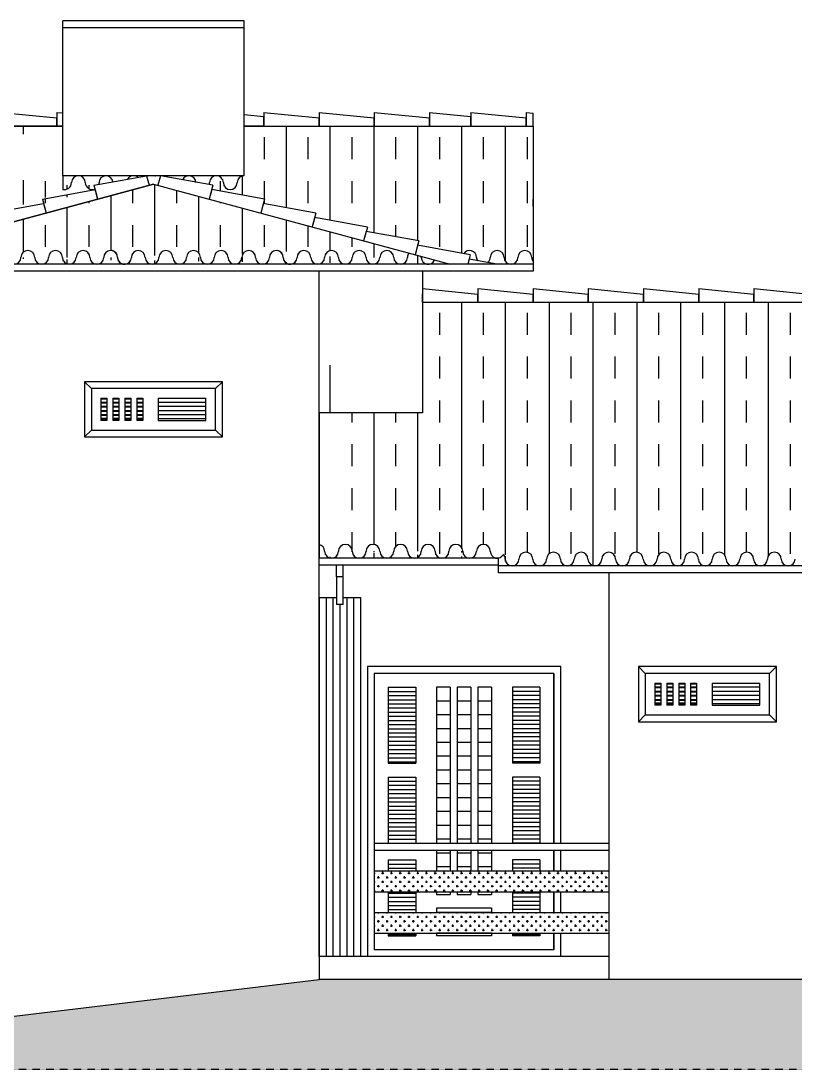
# Model space of a CAD drawing. Header units: millimetres. Extents: x -30673 to 129244, y -37020 to 10380.
# Drawn here: x 116477 to 122085, y -25077 to -17490 of the extents above; entities that cross this region are included whole.
import ezdxf

# ---------------------------------------------------------------- set-up
doc = ezdxf.new("R2010")
doc.units = ezdxf.units.MM
doc.header["$LTSCALE"] = 0.1
doc.linetypes.add('ACAD_ISO02W100', pattern=[15, 12, -3])
for name, color, linetype in [('elementos cortados', 6, 'Continuous'), ('elementos vistos', 231, 'Continuous'), ('grade', 8, 'Continuous'), ('pilar', 5, 'Continuous'), ('porta e janela vista', 3, 'Continuous'), ('projeção', 7, 'ACAD_ISO02W100'), ('telhado visto', 11, 'Continuous')]:
    doc.layers.add(name, color=color, linetype=linetype)
pattern_1 = [(90, (125067.14, -956703.7), (-317.5, 2e-14), []), (90, (124908.4, -956703.7), (-317.5, 2e-14), [158.75, -158.75])]

msp = doc.modelspace()

# ---------------------------------------------------------------- hatches: boundary and pattern name
at = {"layer": 'grade', "ltscale": 0.1}
h = msp.add_hatch(dxfattribs=at)
h.set_pattern_fill('CROSS', color=256, scale=5, angle=90, style=0)
h.set_pattern_definition([(90, (119256.416, -956703.692), (31.75, 31.75), [15.875, -47.625]), (7e-15, (119248.478, -956695.754), (31.75, -31.75), [15.875, -47.625])])
h.paths.add_polyline_path([(119036.776, -23643.41), (120736.776, -23643.41), (120736.776, -23793.41), (119036.776, -23793.41)])
h.paths.add_polyline_path([(119036.776, -23943.41), (120736.776, -23943.41), (120736.776, -24093.41), (119036.776, -24093.41)])
at = {"layer": 'projeção', "ltscale": 0.1}
h = msp.add_hatch(dxfattribs=at)
h.set_pattern_fill('EARTH', color=256, scale=50, angle=45, style=0)
h.set_pattern_definition([(45, (125067.14, -956703.7), (3e-14, 449.01281), [317.5, -317.5]), (45, (124982.95, -956619.5), (3e-14, 449.01281), [317.5, -317.5]), (45, (124898.76, -956535.3), (3e-14, 449.01281), [317.5, -317.5]), (135, (124898.76, -956479.2), (-449.01281, 3e-14), [317.5, -317.5]), (135, (124982.95, -956395), (-449.01281, 3e-14), [317.5, -317.5]), (135, (125067.14, -956310.8), (-449.01281, 3e-14), [317.5, -317.5])])
h.paths.add_polyline_path([(125686.776, -24429.41), (118636.776, -24429.41), (114501.922, -24927.41), (108936.776, -24927.41), (108136.776, -24927.41), (108136.776, -25077.41), (129244.176, -25077.41), (129244.176, -24429.41)])
at = {"layer": 'telhado visto', "ltscale": 0.1}
h = msp.add_hatch(dxfattribs=at)
h.set_pattern_fill('TRANS', color=256, scale=50, angle=90, style=0)
h.set_pattern_definition(pattern_1)
edge = h.paths.add_edge_path()
edge.add_line((116780.476, -18251.41), (111136.776, -18251.41))
edge.add_line((111136.776, -18251.41), (111136.776, -19251.41))
edge.add_line((116780.476, -18610.426), (116780.476, -17489.826))
edge.add_line((116780.476, -18610.426), (116780.476, -18708.813))
edge.add_arc((116793.076, -18660.426), 50, 255.4041065, 360)
edge.add_arc((116993.076, -18660.426), 50, 180, 293.1249489)
edge.add_arc((116893.076, -18660.426), 50, 360, 540)
edge.add_line((116632.708, -18780.403), (117013.997, -18711.16))
edge.add_line((116641.218, -18811.895), (116659.73, -18880.403))
edge.add_line((116632.708, -18780.403), (116659.73, -18880.403))
edge.add_line((116259.929, -18881.138), (116641.218, -18811.895))
edge.add_line((116259.929, -18881.138), (116286.951, -18981.138))
edge.add_line((115887.15, -18981.872), (116268.439, -18912.629))
edge.add_line((115887.15, -18981.872), (115914.172, -19081.872))
edge.add_line((115514.371, -19082.606), (115895.66, -19013.363))
edge.add_line((115522.88, -19114.097), (115541.393, -19182.606))
edge.add_line((115286.776, -19151.41), (115525.741, -19124.684))
edge.add_arc((115226.906, -19201.41), 50, 180, 360)
edge.add_arc((115126.906, -19201.41), 50, 0, 180)
edge.add_arc((115026.906, -19201.41), 50, 180, 360)
edge.add_arc((114926.906, -19201.41), 50, 360, 540)
edge.add_arc((114826.906, -19201.41), 50, 180, 360)
edge.add_arc((114726.906, -19201.41), 50, 0, 78.6154032)
edge.add_arc((114626.906, -19201.41), 50, 180, 360)
edge.add_arc((114726.906, -19201.41), 50, 0, 180)
edge.add_arc((114826.906, -19201.41), 50, 180, 333.3237527)
edge.add_arc((114126.906, -19201.41), 50, 360, 540)
edge.add_arc((114226.906, -19201.41), 50, 180, 360)
edge.add_arc((114326.906, -19201.41), 50, 0, 180)
edge.add_arc((114426.906, -19201.41), 50, 180, 360)
edge.add_arc((114526.906, -19201.41), 50, 360, 540)
edge.add_arc((113726.906, -19201.41), 50, 360, 540)
edge.add_arc((113626.906, -19201.41), 50, 180, 360)
edge.add_arc((113526.906, -19201.41), 50, 0, 78.6154032)
edge.add_arc((113826.906, -19201.41), 50, 180, 360)
edge.add_arc((113926.906, -19201.41), 50, 0, 180)
edge.add_arc((114026.906, -19201.41), 50, 180, 360)
edge.add_arc((113426.906, -19201.41), 50, 180, 360)
edge.add_arc((113526.906, -19201.41), 50, 0, 180)
edge.add_arc((113626.906, -19201.41), 50, 180, 333.3237527)
edge.add_arc((112726.906, -19201.41), 50, 0, 180)
edge.add_arc((112826.906, -19201.41), 50, 180, 360)
edge.add_arc((112926.906, -19201.41), 50, 360, 540)
edge.add_arc((113026.906, -19201.41), 50, 180, 360)
edge.add_arc((113126.906, -19201.41), 50, 0, 180)
edge.add_arc((113226.906, -19201.41), 50, 180, 360)
edge.add_arc((113326.906, -19201.41), 50, 360, 540)
edge.add_arc((112526.906, -19201.41), 50, 360, 540)
edge.add_arc((112426.906, -19201.41), 50, 180, 360)
edge.add_arc((112326.906, -19201.41), 50, 0, 78.6154032)
edge.add_arc((112626.906, -19201.41), 50, 180, 360)
edge.add_arc((112226.906, -19201.41), 50, 180, 360)
edge.add_arc((112326.906, -19201.41), 50, 0, 180)
edge.add_arc((112426.906, -19201.41), 50, 180, 333.3237527)
edge.add_arc((111326.906, -19201.41), 50, 360, 540)
edge.add_arc((111226.906, -19201.41), 50, 180, 360)
edge.add_arc((111126.906, -19201.41), 50, 0, 78.6154032)
edge.add_arc((111426.906, -19201.41), 50, 180, 360)
edge.add_arc((111526.906, -19201.41), 50, 0, 180)
edge.add_arc((111626.906, -19201.41), 50, 180, 360)
edge.add_arc((111726.906, -19201.41), 50, 360, 540)
edge.add_arc((111826.906, -19201.41), 50, 180, 360)
edge.add_arc((111926.906, -19201.41), 50, 0, 180)
edge.add_arc((112026.906, -19201.41), 50, 180, 360)
edge.add_arc((112126.906, -19201.41), 50, 360, 540)
h = msp.add_hatch(dxfattribs=at)
h.set_pattern_fill('TRANS', color=256, scale=50, angle=90, style=0)
h.set_pattern_definition(pattern_1)
h.paths.add_polyline_path([(120186.776, -18251.41), (118093.076, -18251.41), (118093.076, -18610.426, 0.41421356), (118043.076, -18660.426, -1), (117943.076, -18660.426, 1), (117843.076, -18660.426, -0.07276707), (117840.98, -18674.75), (117868.065, -18679.669), (117859.555, -18711.16), (118240.844, -18780.403), (118232.334, -18811.895), (118613.623, -18881.138), (118605.113, -18912.629), (118986.402, -18981.872), (118977.892, -19013.363), (119359.181, -19082.606), (119350.671, -19114.097), (119684.612, -19174.742, -0.75196047), (119776.906, -19201.41, 0.12739245), (119783.192, -19225.681), (119859.295, -19239.501, 0.21998095), (119876.906, -19201.41, -1), (119976.906, -19201.41, 1), (120076.906, -19201.41, -1), (120176.906, -19201.41, 0.16116009), (120186.776, -19231.235)])
h = msp.add_hatch(dxfattribs=at)
h.set_pattern_fill('TRANS', color=256, scale=50, angle=90, style=0)
h.set_pattern_definition(pattern_1)
edge = h.paths.add_edge_path()
edge.add_line((117436.776, -18670.426), (115286.776, -19251.41))
edge.add_line((117436.776, -18670.426), (119586.776, -19251.41))
edge.add_arc((115626.906, -19201.41), 50, 180, 360)
edge.add_arc((115826.906, -19201.41), 50, 180, 360)
edge.add_arc((115926.906, -19201.41), 50, 0, 78.6154032)
edge.add_arc((116126.906, -19201.41), 50, 360, 540)
edge.add_arc((118526.906, -19201.41), 50, 360, 540)
edge.add_arc((118326.906, -19201.41), 50, 0, 78.6154032)
edge.add_arc((118726.906, -19201.41), 50, 0, 180)
edge.add_arc((118926.906, -19201.41), 50, 360, 540)
edge.add_arc((118326.906, -19201.41), 50, 0, 180)
edge.add_arc((117326.906, -19201.41), 50, 360, 540)
edge.add_arc((117126.906, -19201.41), 50, 0, 78.6154032)
edge.add_arc((117526.906, -19201.41), 50, 0, 180)
edge.add_arc((117726.906, -19201.41), 50, 360, 540)
edge.add_arc((117926.906, -19201.41), 50, 0, 180)
edge.add_arc((118126.906, -19201.41), 50, 360, 540)
edge.add_arc((117126.906, -19201.41), 50, 0, 180)
edge.add_arc((116326.906, -19201.41), 50, 0, 180)
edge.add_arc((116526.906, -19201.41), 50, 360, 540)
edge.add_arc((116726.906, -19201.41), 50, 0, 180)
edge.add_arc((116926.906, -19201.41), 50, 360, 540)
edge.add_arc((119026.906, -19201.41), 50, 180, 360)
edge.add_arc((119126.906, -19201.41), 50, 0, 180)
edge.add_arc((119226.906, -19201.41), 50, 180, 360)
edge.add_arc((118426.906, -19201.41), 50, 180, 360)
edge.add_arc((118026.906, -19201.41), 50, 180, 360)
edge.add_arc((118226.906, -19201.41), 50, 180, 360)
edge.add_arc((117826.906, -19201.41), 50, 180, 360)
edge.add_arc((117626.906, -19201.41), 50, 180, 360)
edge.add_arc((117426.906, -19201.41), 50, 180, 360)
edge.add_arc((117226.906, -19201.41), 50, 180, 360)
edge.add_arc((117026.906, -19201.41), 50, 180, 360)
edge.add_arc((116826.906, -19201.41), 50, 180, 360)
edge.add_arc((116426.906, -19201.41), 50, 180, 360)
edge.add_arc((116226.906, -19201.41), 50, 180, 360)
edge.add_arc((116026.906, -19201.41), 50, 180, 360)
h = msp.add_hatch(dxfattribs=at)
h.set_pattern_fill('TRANS', color=256, scale=50, angle=90, style=0)
h.set_pattern_definition(pattern_1)
edge = h.paths.add_edge_path(flags=16)
edge.add_arc((126086.776, -21329.41), 50, 360, 540)
edge.add_arc((126086.776, -21329.41), 50, 0, 180, ccw=False)
edge = h.paths.add_edge_path(flags=16)
edge.add_arc((126186.776, -21329.41), 50, 180, 360)
edge.add_arc((126186.776, -21329.41), 50, 180, 360)
edge = h.paths.add_edge_path(flags=17)
edge.add_arc((126286.776, -21329.41), 50, 360, 540)
edge.add_arc((126286.776, -21329.41), 50, 0, 180)
edge = h.paths.add_edge_path()
edge.add_line((126486.776, -19527.41), (119386.776, -19527.41))
edge.add_line((119386.776, -19527.41), (119386.776, -20327.41))
edge.add_line((119386.776, -20327.41), (118636.776, -20327.41))
edge.add_line((118636.776, -24263.41), (118636.776, -19301.41))
edge.add_arc((118826.906, -21329.41), 50, 360, 540)
edge.add_line((119936.776, -21379.41), (118636.776, -21379.41))
edge.add_arc((119026.906, -21329.41), 50, 0, 180)
edge.add_arc((119126.906, -21329.41), 50, 180, 360)
edge.add_arc((119226.906, -21329.41), 50, 360, 540)
edge.add_arc((119426.906, -21329.41), 50, 0, 180)
edge.add_arc((119726.906, -21329.41), 50, 180, 360)
edge.add_arc((119826.906, -21329.41), 50, 0, 180)
edge.add_arc((119926.906, -21329.41), 50, 180, 333.3237527)
edge.add_arc((119526.906, -21329.41), 50, 180, 360)
edge.add_arc((119626.906, -21329.41), 50, 360, 540)
edge.add_arc((120134.514, -21385.41), 50, 360, 540)
edge.add_arc((120034.514, -21385.41), 50, 180, 360)
edge.add_arc((119934.514, -21385.41), 50, 0, 42.1482642)
edge.add_arc((120234.514, -21385.41), 50, 180, 360)
edge.add_arc((120334.514, -21385.41), 50, 0, 180)
edge.add_arc((120434.514, -21385.41), 50, 180, 360)
edge.add_arc((120534.514, -21385.41), 50, 360, 540)
edge.add_arc((120634.514, -21385.41), 50, 180, 360)
edge.add_arc((120734.514, -21385.41), 50, 0, 180)
edge.add_arc((121134.514, -21385.41), 50, 0, 180)
edge.add_arc((121334.514, -21385.41), 50, 360, 540)
edge.add_arc((121534.514, -21385.41), 50, 0, 180)
edge.add_arc((120934.514, -21385.41), 50, 360, 540)
edge.add_arc((122534.514, -21385.41), 50, 360, 540)
edge.add_arc((122434.514, -21385.41), 50, 180, 360)
edge.add_arc((122334.514, -21385.41), 50, 0, 180)
edge.add_arc((122234.514, -21385.41), 50, 180, 360)
edge.add_arc((122134.514, -21385.41), 50, 360, 540)
edge.add_arc((122034.514, -21385.41), 50, 180, 360)
edge.add_arc((121934.514, -21385.41), 50, 0, 180)
edge.add_arc((121834.514, -21385.41), 50, 180, 360)
edge.add_arc((121434.514, -21385.41), 50, 180, 360)
edge.add_arc((121634.514, -21385.41), 50, 180, 360)
edge.add_arc((121734.514, -21385.41), 50, 360, 540)
edge.add_arc((123134.514, -21385.41), 50, 0, 180)
edge.add_arc((123034.514, -21385.41), 50, 180, 360)
edge.add_arc((122934.514, -21385.41), 50, 360, 540)
edge.add_arc((122834.514, -21385.41), 50, 180, 360)
edge.add_arc((122734.514, -21385.41), 50, 0, 180)
edge.add_arc((122634.514, -21385.41), 50, 180, 360)
edge.add_arc((124234.514, -21385.41), 50, 180, 360)
edge.add_arc((123334.514, -21385.41), 50, 360, 540)
edge.add_arc((123234.514, -21385.41), 50, 180, 360)
edge.add_arc((123434.514, -21385.41), 50, 180, 360)
edge.add_arc((123534.514, -21385.41), 50, 0, 180)
edge.add_arc((123634.514, -21385.41), 50, 180, 360)
edge.add_arc((123734.514, -21385.41), 50, 360, 540)
edge.add_arc((123834.514, -21385.41), 50, 180, 360)
edge.add_arc((123934.514, -21385.41), 50, 0, 180)
edge.add_arc((124034.514, -21385.41), 50, 180, 360)
edge.add_arc((124134.514, -21385.41), 50, 360, 540)
edge.add_arc((124686.776, -21329.41), 50, 0, 180)
edge.add_arc((124586.776, -21329.41), 50, 180, 360)
edge.add_arc((124386.776, -21329.41), 50, 266.982456, 360)
edge.add_arc((124486.776, -21329.41), 50, 360, 540)
edge.add_arc((124334.514, -21385.41), 50, 6.9721303, 180)
edge.add_arc((125286.776, -21329.41), 50, 360, 540)
edge.add_arc((125186.776, -21329.41), 50, 180, 360)
edge.add_arc((125086.776, -21329.41), 50, 0, 180)
edge.add_arc((124986.776, -21329.41), 50, 180, 360)
edge.add_arc((124886.776, -21329.41), 50, 360, 540)
edge.add_arc((124786.776, -21329.41), 50, 180, 360)
edge.add_arc((125886.776, -21329.41), 50, 0, 180)
edge.add_arc((125786.776, -21329.41), 50, 180, 360)
edge.add_arc((125686.776, -21329.41), 50, 360, 540)
edge.add_arc((125586.776, -21329.41), 50, 180, 360)
edge.add_arc((125486.776, -21329.41), 50, 0, 180)
edge.add_arc((125386.776, -21329.41), 50, 180, 360)
edge.add_arc((126386.776, -21329.41), 50, 180, 360)
edge.add_arc((125986.776, -21329.41), 50, 180, 360)
edge.add_arc((126486.776, -21329.41), 50, 90, 180)
edge.add_line((126486.776, -19527.41), (126486.776, -21529.41))

# ---------------------------------------------------------------- linework, layer by layer
at = {"layer": 'elementos cortados', "ltscale": 0.1}
for p, q in [((118636.776, -23575.41), (118636.776, -23731.41)), ((120736.776, -24263.41), (118636.776, -24263.41)), ((118636.776, -24263.41), (118636.776, -24429.41)), ((114501.922, -24927.41), (118636.776, -24429.41)), ((125686.776, -24429.41), (118636.776, -24429.41))]:
    msp.add_line(p, q, dxfattribs=at)
at = {"layer": 'elementos vistos', "ltscale": 0.1}
for p, q in [((116780.476, -18610.426), (116780.476, -17489.826)), ((118093.076, -17489.826), (116780.476, -17489.826)), ((118093.076, -18610.426), (118093.076, -17489.826)), ((118093.076, -17539.826), (116780.476, -17539.826)), ((118093.076, -18610.426), (116780.476, -18610.426)), ((118636.776, -24263.41), (118636.776, -19301.41)), ((120736.776, -24429.41), (120736.776, -21485.41))]:
    msp.add_line(p, q, dxfattribs=at)
at = {"layer": 'grade', "ltscale": 0.1}
for p, q in [((119036.776, -23443.41), (120736.776, -23443.41)), ((119036.776, -23493.41), (120736.776, -23493.41)), ((119036.776, -23643.41), (120736.776, -23643.41)), ((119036.776, -23793.41), (120736.776, -23793.41)), ((119036.776, -23943.41), (120736.776, -23943.41)), ((119036.776, -24093.41), (120736.776, -24093.41))]:
    msp.add_line(p, q, dxfattribs=at)
at = {"layer": 'pilar', "ltscale": 0.1}
for p, q in [((118636.776, -21663.41), (118761.776, -21663.41)), ((118636.776, -21663.41), (118636.776, -24263.41)), ((118686.776, -21663.41), (118686.776, -24263.41)), ((118736.776, -21663.41), (118736.776, -24263.41)), ((118811.776, -21663.41), (118936.776, -21663.41)), ((118836.776, -21663.41), (118836.776, -24263.41)), ((118886.776, -21663.41), (118886.776, -24263.41)), ((118936.776, -21663.41), (118936.776, -24263.41)), ((118786.776, -21713.41), (118786.776, -24263.41))]:
    msp.add_line(p, q, dxfattribs=at)
at = {"layer": 'porta e janela vista', "ltscale": 0.1}
for p, q in [((117936.776, -20101.41), (116936.776, -20101.41)), ((116936.776, -20101.41), (116936.776, -20501.41)), ((116986.776, -20151.41), (116936.776, -20101.41)), ((117886.776, -20151.41), (117936.776, -20101.41)), ((117936.776, -20501.41), (117936.776, -20101.41)), ((117886.776, -20151.41), (116986.776, -20151.41)), ((116986.776, -20151.41), (116986.776, -20451.41)), ((117886.776, -20451.41), (117886.776, -20151.41)), ((117056.776, -20221.41), (117056.776, -20381.41)), ((117056.776, -20221.41), (117099.901, -20221.41)), ((117056.776, -20226.41), (117099.901, -20226.41)), ((117099.901, -20251.41), (117056.776, -20251.41)), ((117099.901, -20256.41), (117056.776, -20256.41)), ((117099.901, -20221.41), (117099.901, -20381.41)), ((117143.026, -20221.41), (117143.026, -20381.41)), ((117143.026, -20221.41), (117186.151, -20221.41)), ((117143.026, -20226.41), (117186.151, -20226.41)), ((117186.151, -20251.41), (117143.026, -20251.41)), ((117186.151, -20256.41), (117143.026, -20256.41)), ((117186.151, -20221.41), (117186.151, -20381.41)), ((117229.276, -20221.41), (117229.276, -20381.41)), ((117229.276, -20221.41), (117272.401, -20221.41)), ((117229.276, -20226.41), (117272.401, -20226.41)), ((117272.401, -20251.41), (117229.276, -20251.41)), ((117272.401, -20256.41), (117229.276, -20256.41)), ((117272.401, -20221.41), (117272.401, -20381.41)), ((117315.526, -20221.41), (117315.526, -20381.41)), ((117315.526, -20221.41), (117358.651, -20221.41)), ((117315.526, -20226.41), (117358.651, -20226.41)), ((117358.651, -20251.41), (117315.526, -20251.41)), ((117358.651, -20256.41), (117315.526, -20256.41)), ((117358.651, -20221.41), (117358.651, -20381.41)), ((117471.776, -20221.41), (117471.776, -20381.41)), ((117471.776, -20221.41), (117816.776, -20221.41)), ((117816.776, -20251.41), (117471.776, -20251.41)), ((117816.776, -20381.41), (117816.776, -20221.41)), ((117099.901, -20281.41), (117056.776, -20281.41)), ((117099.901, -20286.41), (117056.776, -20286.41)), ((117099.901, -20311.41), (117056.776, -20311.41)), ((117099.901, -20316.41), (117056.776, -20316.41)), ((117186.151, -20281.41), (117143.026, -20281.41)), ((117186.151, -20286.41), (117143.026, -20286.41)), ((117186.151, -20311.41), (117143.026, -20311.41)), ((117186.151, -20316.41), (117143.026, -20316.41)), ((117272.401, -20281.41), (117229.276, -20281.41)), ((117272.401, -20286.41), (117229.276, -20286.41)), ((117272.401, -20311.41), (117229.276, -20311.41)), ((117272.401, -20316.41), (117229.276, -20316.41)), ((117358.651, -20281.41), (117315.526, -20281.41)), ((117358.651, -20286.41), (117315.526, -20286.41)), ((117358.651, -20311.41), (117315.526, -20311.41)), ((117358.651, -20316.41), (117315.526, -20316.41)), ((117816.776, -20281.41), (117471.776, -20281.41)), ((117816.776, -20311.41), (117471.776, -20311.41)), ((117099.901, -20341.41), (117056.776, -20341.41)), ((117099.901, -20346.41), (117056.776, -20346.41)), ((117099.901, -20366.91), (117056.776, -20366.91)), ((117099.901, -20371.91), (117056.776, -20371.91)), ((117099.901, -20381.41), (117056.776, -20381.41)), ((117186.151, -20341.41), (117143.026, -20341.41)), ((117186.151, -20346.41), (117143.026, -20346.41)), ((117186.151, -20366.91), (117143.026, -20366.91)), ((117186.151, -20371.91), (117143.026, -20371.91)), ((117186.151, -20381.41), (117143.026, -20381.41)), ((117272.401, -20341.41), (117229.276, -20341.41)), ((117272.401, -20346.41), (117229.276, -20346.41)), ((117272.401, -20366.91), (117229.276, -20366.91)), ((117272.401, -20371.91), (117229.276, -20371.91)), ((117272.401, -20381.41), (117229.276, -20381.41)), ((117358.651, -20341.41), (117315.526, -20341.41)), ((117358.651, -20346.41), (117315.526, -20346.41)), ((117358.651, -20366.91), (117315.526, -20366.91)), ((117358.651, -20371.91), (117315.526, -20371.91)), ((117358.651, -20381.41), (117315.526, -20381.41)), ((117816.776, -20341.41), (117471.776, -20341.41)), ((117816.776, -20371.41), (117471.776, -20371.41)), ((117471.776, -20381.41), (117816.776, -20381.41)), ((116986.776, -20451.41), (116936.776, -20501.41)), ((116986.776, -20451.41), (117886.776, -20451.41)), ((117886.776, -20451.41), (117936.776, -20501.41)), ((116936.776, -20501.41), (117936.776, -20501.41)), ((118986.776, -22163.41), (118986.776, -24263.41)), ((120386.776, -22163.41), (118986.776, -22163.41)), ((120336.776, -22213.41), (119036.776, -22213.41)), ((119336.776, -22213.41), (119036.776, -22213.41)), ((119036.776, -22213.41), (119036.776, -24213.41)), ((120336.776, -22213.41), (120336.776, -23443.41)), ((120336.776, -22213.41), (120336.776, -23213.41)), ((120336.776, -23443.41), (120336.776, -22213.41)), ((120386.776, -23443.41), (120386.776, -22163.41)), ((121949.276, -22163.41), (120949.276, -22163.41)), ((120949.276, -22163.41), (120949.276, -22563.41)), ((120999.276, -22213.41), (120949.276, -22163.41)), ((121899.276, -22213.41), (120999.276, -22213.41)), ((120999.276, -22213.41), (120999.276, -22513.41)), ((121899.276, -22213.41), (121949.276, -22163.41)), ((121899.276, -22513.41), (121899.276, -22213.41)), ((121949.276, -22563.41), (121949.276, -22163.41)), ((121069.276, -22283.41), (121069.276, -22443.41)), ((121069.276, -22283.41), (121112.401, -22283.41)), ((121069.276, -22288.41), (121112.401, -22288.41)), ((121112.401, -22283.41), (121112.401, -22443.41)), ((121155.526, -22283.41), (121155.526, -22443.41)), ((121155.526, -22283.41), (121198.651, -22283.41)), ((121155.526, -22288.41), (121198.651, -22288.41)), ((121198.651, -22283.41), (121198.651, -22443.41)), ((121241.776, -22283.41), (121241.776, -22443.41)), ((121241.776, -22283.41), (121284.901, -22283.41)), ((121241.776, -22288.41), (121284.901, -22288.41)), ((121284.901, -22283.41), (121284.901, -22443.41)), ((121328.026, -22283.41), (121328.026, -22443.41)), ((121328.026, -22283.41), (121371.151, -22283.41)), ((121328.026, -22288.41), (121371.151, -22288.41)), ((121371.151, -22283.41), (121371.151, -22443.41)), ((121484.276, -22283.41), (121484.276, -22443.41)), ((121484.276, -22283.41), (121829.276, -22283.41)), ((121829.276, -22443.41), (121829.276, -22283.41)), ((119136.776, -22313.41), (119336.776, -22313.41)), ((119136.776, -22313.41), (119136.776, -22863.41)), ((119136.776, -22343.41), (119336.776, -22343.41)), ((119136.776, -22373.41), (119336.776, -22373.41)), ((119336.776, -22313.41), (119336.776, -22863.41)), ((119486.776, -22313.41), (119486.776, -23443.41)), ((119586.776, -22313.41), (119486.776, -22313.41)), ((119586.776, -22313.41), (119586.776, -23443.41)), ((119636.776, -22313.41), (119636.776, -23443.41)), ((119736.776, -22313.41), (119636.776, -22313.41)), ((119736.776, -22313.41), (119736.776, -23443.41)), ((119886.776, -22313.41), (119786.776, -22313.41)), ((119786.776, -22313.41), (119786.776, -23443.41)), ((119886.776, -22313.41), (119886.776, -23443.41)), ((120236.776, -22313.41), (120036.776, -22313.41)), ((120036.776, -22313.41), (120036.776, -22863.41)), ((120236.776, -22343.41), (120036.776, -22343.41)), ((120236.776, -22373.41), (120036.776, -22373.41)), ((120236.776, -22313.41), (120236.776, -22863.41)), ((121112.401, -22313.41), (121069.276, -22313.41)), ((121112.401, -22318.41), (121069.276, -22318.41)), ((121112.401, -22343.41), (121069.276, -22343.41)), ((121112.401, -22348.41), (121069.276, -22348.41)), ((121112.401, -22373.41), (121069.276, -22373.41)), ((121112.401, -22378.41), (121069.276, -22378.41)), ((121198.651, -22313.41), (121155.526, -22313.41)), ((121198.651, -22318.41), (121155.526, -22318.41)), ((121198.651, -22343.41), (121155.526, -22343.41)), ((121198.651, -22348.41), (121155.526, -22348.41)), ((121198.651, -22373.41), (121155.526, -22373.41)), ((121198.651, -22378.41), (121155.526, -22378.41)), ((121284.901, -22313.41), (121241.776, -22313.41)), ((121284.901, -22318.41), (121241.776, -22318.41)), ((121284.901, -22343.41), (121241.776, -22343.41)), ((121284.901, -22348.41), (121241.776, -22348.41)), ((121284.901, -22373.41), (121241.776, -22373.41)), ((121284.901, -22378.41), (121241.776, -22378.41)), ((121371.151, -22313.41), (121328.026, -22313.41)), ((121371.151, -22318.41), (121328.026, -22318.41)), ((121371.151, -22343.41), (121328.026, -22343.41)), ((121371.151, -22348.41), (121328.026, -22348.41)), ((121371.151, -22373.41), (121328.026, -22373.41)), ((121371.151, -22378.41), (121328.026, -22378.41)), ((121829.276, -22313.41), (121484.276, -22313.41)), ((121829.276, -22343.41), (121484.276, -22343.41)), ((121829.276, -22373.41), (121484.276, -22373.41)), ((119136.776, -22403.41), (119336.776, -22403.41)), ((119136.776, -22433.41), (119336.776, -22433.41)), ((119586.776, -22413.41), (119486.776, -22413.41)), ((119736.776, -22413.41), (119636.776, -22413.41)), ((119886.776, -22413.41), (119786.776, -22413.41)), ((120236.776, -22403.41), (120036.776, -22403.41)), ((120236.776, -22433.41), (120036.776, -22433.41)), ((121112.401, -22403.41), (121069.276, -22403.41)), ((121112.401, -22408.41), (121069.276, -22408.41)), ((121112.401, -22428.91), (121069.276, -22428.91)), ((121112.401, -22433.91), (121069.276, -22433.91)), ((121112.401, -22443.41), (121069.276, -22443.41)), ((121198.651, -22403.41), (121155.526, -22403.41)), ((121198.651, -22408.41), (121155.526, -22408.41)), ((121198.651, -22428.91), (121155.526, -22428.91)), ((121198.651, -22433.91), (121155.526, -22433.91)), ((121198.651, -22443.41), (121155.526, -22443.41)), ((121284.901, -22403.41), (121241.776, -22403.41)), ((121284.901, -22408.41), (121241.776, -22408.41)), ((121284.901, -22428.91), (121241.776, -22428.91)), ((121284.901, -22433.91), (121241.776, -22433.91)), ((121284.901, -22443.41), (121241.776, -22443.41)), ((121371.151, -22403.41), (121328.026, -22403.41)), ((121371.151, -22408.41), (121328.026, -22408.41)), ((121371.151, -22428.91), (121328.026, -22428.91)), ((121371.151, -22433.91), (121328.026, -22433.91)), ((121371.151, -22443.41), (121328.026, -22443.41)), ((121829.276, -22403.41), (121484.276, -22403.41)), ((121829.276, -22433.41), (121484.276, -22433.41)), ((121484.276, -22443.41), (121829.276, -22443.41)), ((119136.776, -22463.41), (119336.776, -22463.41)), ((119136.776, -22493.41), (119336.776, -22493.41)), ((119136.776, -22523.41), (119336.776, -22523.41)), ((119586.776, -22513.41), (119486.776, -22513.41)), ((119736.776, -22513.41), (119636.776, -22513.41)), ((119886.776, -22513.41), (119786.776, -22513.41)), ((120236.776, -22463.41), (120036.776, -22463.41)), ((120236.776, -22493.41), (120036.776, -22493.41)), ((120236.776, -22523.41), (120036.776, -22523.41)), ((120999.276, -22513.41), (120949.276, -22563.41)), ((120999.276, -22513.41), (121899.276, -22513.41)), ((121899.276, -22513.41), (121949.276, -22563.41)), ((119136.776, -22553.41), (119336.776, -22553.41)), ((119136.776, -22583.41), (119336.776, -22583.41)), ((120236.776, -22553.41), (120036.776, -22553.41)), ((120236.776, -22583.41), (120036.776, -22583.41)), ((120949.276, -22563.41), (121949.276, -22563.41)), ((119136.776, -22613.41), (119336.776, -22613.41)), ((119136.776, -22643.41), (119336.776, -22643.41)), ((119136.776, -22673.41), (119336.776, -22673.41)), ((119586.776, -22613.41), (119486.776, -22613.41)), ((119736.776, -22613.41), (119636.776, -22613.41)), ((119886.776, -22613.41), (119786.776, -22613.41)), ((120236.776, -22613.41), (120036.776, -22613.41)), ((120236.776, -22643.41), (120036.776, -22643.41)), ((120236.776, -22673.41), (120036.776, -22673.41)), ((119136.776, -22703.41), (119336.776, -22703.41)), ((119136.776, -22733.41), (119336.776, -22733.41)), ((119586.776, -22713.41), (119486.776, -22713.41)), ((119736.776, -22713.41), (119636.776, -22713.41)), ((119886.776, -22713.41), (119786.776, -22713.41)), ((120236.776, -22703.41), (120036.776, -22703.41)), ((120236.776, -22733.41), (120036.776, -22733.41)), ((120336.776, -23213.41), (120336.776, -22713.41)), ((119136.776, -22763.41), (119336.776, -22763.41)), ((119136.776, -22793.41), (119336.776, -22793.41)), ((119136.776, -22823.41), (119336.776, -22823.41)), ((119586.776, -22813.41), (119486.776, -22813.41)), ((119736.776, -22813.41), (119636.776, -22813.41)), ((119886.776, -22813.41), (119786.776, -22813.41)), ((120236.776, -22763.41), (120036.776, -22763.41)), ((120236.776, -22793.41), (120036.776, -22793.41)), ((120236.776, -22823.41), (120036.776, -22823.41)), ((119136.776, -22853.41), (119336.776, -22853.41)), ((119136.776, -22863.41), (119336.776, -22863.41)), ((119586.776, -22913.41), (119486.776, -22913.41)), ((119736.776, -22913.41), (119636.776, -22913.41)), ((119886.776, -22913.41), (119786.776, -22913.41)), ((120236.776, -22853.41), (120036.776, -22853.41)), ((120236.776, -22863.41), (120036.776, -22863.41)), ((119136.776, -22963.41), (119336.776, -22963.41)), ((119136.776, -22963.41), (119136.776, -23443.41)), ((119336.776, -22963.41), (119336.776, -23443.41)), ((120036.776, -22963.41), (120036.776, -23443.41)), ((120236.776, -22963.41), (120036.776, -22963.41)), ((120236.776, -22963.41), (120236.776, -23443.41)), ((120336.776, -23213.41), (120336.776, -22963.41)), ((119136.776, -22993.41), (119336.776, -22993.41)), ((119136.776, -23023.41), (119336.776, -23023.41)), ((119136.776, -23053.41), (119336.776, -23053.41)), ((119586.776, -23013.41), (119486.776, -23013.41)), ((119736.776, -23013.41), (119636.776, -23013.41)), ((119886.776, -23013.41), (119786.776, -23013.41)), ((120236.776, -22993.41), (120036.776, -22993.41)), ((120236.776, -23023.41), (120036.776, -23023.41)), ((120236.776, -23053.41), (120036.776, -23053.41)), ((119136.776, -23083.41), (119336.776, -23083.41)), ((119136.776, -23113.41), (119336.776, -23113.41)), ((119586.776, -23113.41), (119486.776, -23113.41)), ((119736.776, -23113.41), (119636.776, -23113.41)), ((119886.776, -23113.41), (119786.776, -23113.41)), ((120236.776, -23083.41), (120036.776, -23083.41)), ((120236.776, -23113.41), (120036.776, -23113.41)), ((119136.776, -23143.41), (119336.776, -23143.41)), ((119136.776, -23173.41), (119336.776, -23173.41)), ((119136.776, -23203.41), (119336.776, -23203.41)), ((119586.776, -23213.41), (119486.776, -23213.41)), ((119736.776, -23213.41), (119636.776, -23213.41)), ((119886.776, -23213.41), (119786.776, -23213.41)), ((120236.776, -23143.41), (120036.776, -23143.41)), ((120236.776, -23173.41), (120036.776, -23173.41)), ((120236.776, -23203.41), (120036.776, -23203.41)), ((120336.776, -23213.41), (120336.776, -23443.41)), ((119136.776, -23233.41), (119336.776, -23233.41)), ((119136.776, -23263.41), (119336.776, -23263.41)), ((119136.776, -23293.41), (119336.776, -23293.41)), ((120236.776, -23233.41), (120036.776, -23233.41)), ((120236.776, -23263.41), (120036.776, -23263.41)), ((120236.776, -23293.41), (120036.776, -23293.41)), ((119136.776, -23323.41), (119336.776, -23323.41)), ((119136.776, -23323.41), (119336.776, -23323.41)), ((119136.776, -23353.41), (119336.776, -23353.41)), ((119586.776, -23313.41), (119486.776, -23313.41)), ((119736.776, -23313.41), (119636.776, -23313.41)), ((119886.776, -23313.41), (119786.776, -23313.41)), ((120236.776, -23323.41), (120036.776, -23323.41)), ((120236.776, -23323.41), (120036.776, -23323.41)), ((120236.776, -23353.41), (120036.776, -23353.41)), ((119136.776, -23383.41), (119336.776, -23383.41)), ((119136.776, -23413.41), (119336.776, -23413.41)), ((119136.776, -23443.41), (119336.776, -23443.41)), ((119586.776, -23413.41), (119486.776, -23413.41)), ((119736.776, -23413.41), (119636.776, -23413.41)), ((119886.776, -23413.41), (119786.776, -23413.41)), ((120236.776, -23383.41), (120036.776, -23383.41)), ((120236.776, -23413.41), (120036.776, -23413.41)), ((120236.776, -23443.41), (120036.776, -23443.41)), ((119486.776, -23493.41), (119486.776, -23643.41)), ((119586.776, -23513.41), (119486.776, -23513.41)), ((119586.776, -23493.41), (119586.776, -23643.41)), ((119636.776, -23493.41), (119636.776, -23643.41)), ((119736.776, -23513.41), (119636.776, -23513.41)), ((119736.776, -23493.41), (119736.776, -23643.41)), ((119786.776, -23493.41), (119786.776, -23643.41)), ((119886.776, -23513.41), (119786.776, -23513.41)), ((119886.776, -23493.41), (119886.776, -23643.41)), ((120336.776, -23643.41), (120336.776, -23493.41)), ((120336.776, -23493.41), (120336.776, -23643.41)), ((120336.776, -23493.41), (120336.776, -23643.41)), ((120386.776, -23643.41), (120386.776, -23493.41)), ((119136.776, -23563.41), (119336.776, -23563.41)), ((119136.776, -23563.41), (119136.776, -23643.41)), ((119136.776, -23593.41), (119336.776, -23593.41)), ((119336.776, -23563.41), (119336.776, -23643.41)), ((120036.776, -23563.41), (120036.776, -23643.41)), ((120236.776, -23563.41), (120036.776, -23563.41)), ((120236.776, -23593.41), (120036.776, -23593.41)), ((120236.776, -23563.41), (120236.776, -23643.41)), ((119136.776, -23623.41), (119336.776, -23623.41)), ((119586.776, -23613.41), (119486.776, -23613.41)), ((119736.776, -23613.41), (119636.776, -23613.41)), ((119886.776, -23613.41), (119786.776, -23613.41)), ((120236.776, -23623.41), (120036.776, -23623.41)), ((119136.776, -23793.41), (119136.776, -23943.41)), ((119136.776, -23803.41), (119336.776, -23803.41)), ((119336.776, -23793.41), (119336.776, -23943.41)), ((119486.776, -23793.41), (119486.776, -23813.41)), ((119486.776, -23813.41), (119586.776, -23813.41)), ((119586.776, -23793.41), (119586.776, -23813.41)), ((119636.776, -23793.41), (119636.776, -23813.41)), ((119636.776, -23813.41), (119736.776, -23813.41)), ((119736.776, -23793.41), (119736.776, -23813.41)), ((119786.776, -23793.41), (119786.776, -23813.41)), ((119786.776, -23813.41), (119886.776, -23813.41)), ((119886.776, -23793.41), (119886.776, -23813.41)), ((120036.776, -23793.41), (120036.776, -23943.41)), ((120236.776, -23803.41), (120036.776, -23803.41)), ((120236.776, -23793.41), (120236.776, -23943.41)), ((120336.776, -23793.41), (120336.776, -23943.41)), ((120336.776, -23793.41), (120336.776, -23943.41)), ((120336.776, -23943.41), (120336.776, -23793.41)), ((120336.776, -23943.41), (120336.776, -23793.41)), ((120386.776, -23943.41), (120386.776, -23793.41)), ((119136.776, -23833.41), (119336.776, -23833.41)), ((119136.776, -23863.41), (119336.776, -23863.41)), ((119136.776, -23893.41), (119336.776, -23893.41)), ((120236.776, -23833.41), (120036.776, -23833.41)), ((120236.776, -23863.41), (120036.776, -23863.41)), ((120236.776, -23893.41), (120036.776, -23893.41)), ((119136.776, -23923.41), (119336.776, -23923.41)), ((119886.776, -23913.41), (119486.776, -23913.41)), ((119486.776, -23913.41), (119486.776, -23943.41)), ((119886.776, -23943.41), (119486.776, -23943.41)), ((119886.776, -23913.41), (119886.776, -23943.41)), ((120236.776, -23923.41), (120036.776, -23923.41)), ((119136.776, -24093.41), (119136.776, -24113.41)), ((119136.776, -24103.41), (119336.776, -24103.41)), ((119136.776, -24113.41), (119336.776, -24113.41)), ((119336.776, -24093.41), (119336.776, -24113.41)), ((119886.776, -24093.41), (119486.776, -24093.41)), ((119486.776, -24093.41), (119486.776, -24113.41)), ((119886.776, -24113.41), (119486.776, -24113.41)), ((119886.776, -24093.41), (119886.776, -24113.41)), ((120036.776, -24093.41), (120036.776, -24113.41)), ((120236.776, -24103.41), (120036.776, -24103.41)), ((120236.776, -24113.41), (120036.776, -24113.41)), ((120236.776, -24093.41), (120236.776, -24113.41)), ((120336.776, -24213.41), (120336.776, -24093.41)), ((120336.776, -24213.41), (120336.776, -24093.41)), ((120336.776, -24213.41), (120336.776, -24093.41)), ((120336.776, -24093.41), (120336.776, -24213.41)), ((120336.776, -24093.41), (120336.776, -24213.41)), ((120386.776, -24263.41), (120386.776, -24093.41)), ((120386.776, -24263.41), (118986.776, -24263.41)), ((120336.776, -24213.41), (119036.776, -24213.41))]:
    msp.add_line(p, q, dxfattribs=at)
at = {"layer": 'projeção', "ltscale": 0.1}
msp.add_line((108136.776, -25077.41), (129244.176, -25077.41), dxfattribs=at)
at = {"layer": 'telhado visto', "ltscale": 0.1}
for p, q in [((116336.776, -18151.41), (116736.776, -18191.41)), ((116736.776, -18151.41), (116780.476, -18155.78)), ((116736.776, -18151.41), (116736.776, -18251.41)), ((116736.776, -18151.41), (116736.776, -18251.41)), ((116736.776, -18151.41), (116736.776, -18251.41)), ((116736.776, -18251.41), (116736.776, -18191.41)), ((118093.076, -18167.04), (118236.776, -18181.41)), ((118236.776, -18151.41), (118636.776, -18191.41)), ((118236.776, -18151.41), (118236.776, -18251.41)), ((118236.776, -18151.41), (118236.776, -18251.41)), ((118236.776, -18151.41), (118236.776, -18251.41)), ((118236.776, -18251.41), (118236.776, -18181.41)), ((118236.776, -18251.41), (118236.776, -18191.41)), ((118636.776, -18151.41), (118636.776, -18251.41)), ((118636.776, -18151.41), (118636.776, -18251.41)), ((118636.776, -18151.41), (119036.776, -18191.41)), ((118636.776, -18251.41), (118636.776, -18191.41)), ((119036.776, -18151.41), (119036.776, -18251.41)), ((119036.776, -18151.41), (119036.776, -18251.41)), ((119036.776, -18151.41), (119436.776, -18191.41)), ((119036.776, -18151.41), (119036.776, -18251.41)), ((119036.776, -18151.41), (119036.776, -18251.41)), ((119036.776, -18151.41), (119036.776, -18251.41)), ((119036.776, -18251.41), (119036.776, -18191.41)), ((119036.776, -18251.41), (119036.776, -18191.41)), ((119436.776, -18151.41), (119436.776, -18251.41)), ((119436.776, -18151.41), (119436.776, -18251.41)), ((119436.776, -18151.41), (119736.776, -18181.41)), ((119436.776, -18251.41), (119436.776, -18191.41)), ((119736.776, -18151.41), (119736.776, -18251.41)), ((119736.776, -18151.41), (119736.776, -18251.41)), ((119736.776, -18151.41), (120136.776, -18191.41)), ((119736.776, -18251.41), (119736.776, -18181.41)), ((119736.776, -18251.41), (119736.776, -18191.41)), ((120136.776, -18151.41), (120136.776, -18251.41)), ((120136.776, -18151.41), (120136.776, -18251.41)), ((120136.776, -18151.41), (120186.776, -18156.41)), ((120136.776, -18151.41), (120136.776, -18251.41)), ((120136.776, -18151.41), (120136.776, -18251.41)), ((120136.776, -18151.41), (120136.776, -18251.41)), ((120136.776, -18251.41), (120136.776, -18191.41)), ((120136.776, -18251.41), (120136.776, -18191.41)), ((120186.776, -18251.41), (120186.776, -18156.41)), ((111136.776, -18251.41), (116780.476, -18251.41)), ((116780.476, -18251.41), (111136.776, -18251.41)), ((118236.776, -18251.41), (118093.076, -18251.41)), ((118093.076, -18251.41), (118236.776, -18251.41)), ((118093.076, -18251.41), (120186.776, -18251.41)), ((118936.776, -18251.41), (119736.776, -18251.41)), ((120036.776, -18251.41), (120186.776, -18251.41)), ((120186.776, -18251.41), (120186.776, -19301.41)), ((116780.476, -18610.426), (116780.476, -18708.813)), ((117005.487, -18679.669), (117386.776, -18610.426)), ((117386.776, -18610.426), (117405.289, -18678.935)), ((117446.776, -18610.426), (117451.776, -18610.426)), ((117486.776, -18610.426), (117468.263, -18678.935)), ((117868.065, -18679.669), (117486.776, -18610.426)), ((117943.076, -18660.426), (117943.076, -18660.426)), ((115286.776, -19251.41), (117436.776, -18670.426)), ((117436.776, -18670.426), (115286.776, -19251.41)), ((116632.708, -18780.403), (117013.997, -18711.16)), ((117005.487, -18679.669), (117032.51, -18779.669)), ((117013.997, -18711.16), (117032.51, -18779.669)), ((117436.776, -18670.426), (119586.776, -19251.41)), ((117868.065, -18679.669), (117841.042, -18779.669)), ((117859.555, -18711.16), (117841.042, -18779.669)), ((118240.844, -18780.403), (117859.555, -18711.16)), ((116259.929, -18881.138), (116641.218, -18811.895)), ((116632.708, -18780.403), (116659.73, -18880.403)), ((116641.218, -18811.895), (116659.73, -18880.403)), ((117032.51, -18779.669), (117032.51, -18779.669)), ((117074.447, -18768.337), (117074.447, -18768.337)), ((117799.105, -18768.337), (117799.105, -18768.337)), ((117841.042, -18779.669), (117841.042, -18779.669)), ((118240.844, -18780.403), (118213.821, -18880.403)), ((118232.334, -18811.895), (118213.821, -18880.403)), ((118613.623, -18881.138), (118232.334, -18811.895)), ((120186.776, -18831.41), (120186.776, -18781.41)), ((116659.73, -18880.403), (116659.73, -18880.403)), ((116701.668, -18869.071), (116701.668, -18869.071)), ((118171.884, -18869.071), (118171.884, -18869.071)), ((118213.821, -18880.403), (118213.821, -18880.403)), ((118613.623, -18881.138), (118586.6, -18981.138)), ((118605.113, -18912.629), (118586.6, -18981.138)), ((118986.402, -18981.872), (118605.113, -18912.629)), ((118544.663, -18969.805), (118544.663, -18969.805)), ((118586.6, -18981.138), (118586.6, -18981.138)), ((118986.402, -18981.872), (118959.379, -19081.872)), ((118977.892, -19013.363), (118959.379, -19081.872)), ((119359.181, -19082.606), (118977.892, -19013.363)), ((118917.442, -19070.539), (118917.442, -19070.539)), ((118959.379, -19081.872), (118959.379, -19081.872)), ((119359.181, -19082.606), (119332.159, -19182.606)), ((119350.671, -19114.097), (119332.159, -19182.606)), ((119731.96, -19183.34), (119350.671, -19114.097)), ((119290.221, -19171.273), (119290.221, -19171.273)), ((119332.159, -19182.606), (119332.159, -19182.606)), ((119731.96, -19183.34), (119713.566, -19251.41)), ((120186.776, -19251.41), (111136.776, -19251.41)), ((116776.906, -19201.41), (116776.906, -19201.41)), ((117176.906, -19201.41), (117176.906, -19201.41)), ((117176.906, -19201.41), (117176.906, -19201.41)), ((117976.906, -19201.41), (117976.906, -19201.41)), ((118376.906, -19201.41), (118376.906, -19201.41)), ((118376.906, -19201.41), (118376.906, -19201.41)), ((119176.906, -19201.41), (119176.906, -19201.41)), ((119723.45, -19214.832), (119713.566, -19251.41)), ((119924.871, -19251.41), (119723.45, -19214.832)), ((120186.776, -19301.41), (111136.776, -19301.41)), ((119386.776, -19301.41), (119386.776, -19527.41)), ((119386.776, -19427.41), (119386.776, -19527.41)), ((119386.776, -19427.41), (119786.776, -19467.41)), ((119386.776, -19427.41), (119386.776, -19527.41)), ((119386.776, -19427.41), (119386.776, -19527.41)), ((119386.776, -19527.41), (119386.776, -19467.41)), ((119786.776, -19427.41), (120186.776, -19467.41)), ((119786.776, -19427.41), (119786.776, -19527.41)), ((119786.776, -19427.41), (119786.776, -19527.41)), ((119786.776, -19527.41), (119786.776, -19467.41)), ((120186.776, -19427.41), (120586.776, -19467.41)), ((120186.776, -19427.41), (120186.776, -19527.41)), ((120186.776, -19427.41), (120186.776, -19527.41)), ((120186.776, -19427.41), (120186.776, -19527.41)), ((120186.776, -19527.41), (120186.776, -19467.41)), ((120586.776, -19427.41), (120586.776, -19527.41)), ((120586.776, -19427.41), (120586.776, -19527.41)), ((120586.776, -19427.41), (120986.776, -19467.41)), ((120586.776, -19527.41), (120586.776, -19467.41)), ((120986.776, -19427.41), (120986.776, -19527.41)), ((120986.776, -19427.41), (120986.776, -19527.41)), ((120986.776, -19427.41), (120986.776, -19527.41)), ((120986.776, -19427.41), (121386.776, -19467.41)), ((120986.776, -19427.41), (120986.776, -19527.41)), ((120986.776, -19427.41), (120986.776, -19527.41)), ((120986.776, -19527.41), (120986.776, -19467.41)), ((120986.776, -19527.41), (120986.776, -19467.41)), ((121386.776, -19427.41), (121786.776, -19467.41)), ((121386.776, -19427.41), (121386.776, -19527.41)), ((121386.776, -19427.41), (121386.776, -19527.41)), ((121386.776, -19527.41), (121386.776, -19467.41)), ((121786.776, -19427.41), (122186.776, -19467.41)), ((121786.776, -19427.41), (121786.776, -19527.41)), ((121786.776, -19427.41), (121786.776, -19527.41)), ((121786.776, -19427.41), (121786.776, -19527.41)), ((121786.776, -19527.41), (121786.776, -19467.41)), ((126486.776, -19527.41), (119386.776, -19527.41)), ((119386.776, -19527.41), (119386.776, -20327.41)), ((119386.776, -20327.41), (118636.776, -20327.41)), ((118636.776, -20327.41), (118636.776, -21380.394)), ((119936.776, -21379.41), (118636.776, -21379.41)), ((118676.906, -21329.41), (118676.906, -21329.41)), ((119476.906, -21329.41), (119476.906, -21329.41)), ((119876.906, -21329.41), (119876.906, -21329.41)), ((119936.776, -21429.41), (119936.776, -21379.41)), ((119984.514, -21385.41), (119984.514, -21385.41)), ((120784.514, -21385.41), (120784.514, -21385.41)), ((121584.514, -21385.41), (121584.514, -21385.41)), ((119936.776, -21429.41), (118636.776, -21429.41)), ((118761.776, -21513.41), (118761.776, -21429.41)), ((118811.776, -21513.41), (118811.776, -21429.41)), ((119936.776, -21485.41), (119936.776, -21429.41)), ((124386.776, -21435.41), (119936.776, -21435.41)), ((118811.776, -21513.41), (118761.776, -21513.41)), ((118761.776, -21513.41), (118761.776, -21713.41)), ((118811.776, -21713.41), (118811.776, -21513.41)), ((124386.776, -21485.41), (119936.776, -21485.41)), ((118811.776, -21713.41), (118761.776, -21713.41))]:
    msp.add_line(p, q, dxfattribs=at)
for centre, start, end in [((116793.076, -18660.426), 255.4041065, 0), ((116893.076, -18660.426), 360, 180), ((116993.076, -18660.426), 180, 293.1249489), ((116993.076, -18660.426), 345.2676793, 0), ((117093.076, -18660.426), 6.5282752, 180), ((117293.076, -18660.426), 50.7637492, 149.821981), ((117693.076, -18660.426), 360, 155.4262993), ((117793.076, -18660.426), 343.352359, 0), ((117893.076, -18660.426), 0, 180), ((117993.076, -18660.426), 180, 0), ((118093.076, -18660.426), 90, 180), ((116526.906, -19201.41), 360, 180), ((116726.906, -19201.41), 0, 180), ((116926.906, -19201.41), 360, 180), ((117126.906, -19201.41), 0, 180), ((117126.906, -19201.41), 0, 78.6154032), ((117326.906, -19201.41), 360, 180), ((117526.906, -19201.41), 0, 180), ((117726.906, -19201.41), 360, 180), ((117926.906, -19201.41), 0, 180), ((118126.906, -19201.41), 360, 180), ((118326.906, -19201.41), 0, 180), ((118326.906, -19201.41), 0, 78.6154032), ((118526.906, -19201.41), 360, 180), ((118726.906, -19201.41), 0, 180), ((118926.906, -19201.41), 360, 180), ((119126.906, -19201.41), 0, 180), ((119326.906, -19201.41), 141.8952247, 180), ((119326.906, -19201.41), 360, 7.8615934), ((119726.906, -19201.41), 360, 147.7668761), ((119926.906, -19201.41), 0, 180), ((120126.906, -19201.41), 360, 180), ((116426.906, -19201.41), 180, 0), ((116626.906, -19201.41), 180, 0), ((116826.906, -19201.41), 180, 0), ((117026.906, -19201.41), 180, 0), ((117226.906, -19201.41), 180, 333.3237527), ((117226.906, -19201.41), 180, 0), ((117426.906, -19201.41), 180, 0), ((117626.906, -19201.41), 180, 0), ((117826.906, -19201.41), 180, 0), ((118026.906, -19201.41), 180, 0), ((118226.906, -19201.41), 180, 0), ((118426.906, -19201.41), 180, 333.3237527), ((118426.906, -19201.41), 180, 0), ((118626.906, -19201.41), 180, 0), ((118826.906, -19201.41), 180, 0), ((119026.906, -19201.41), 180, 0), ((119226.906, -19201.41), 180, 0), ((119426.906, -19201.41), 180, 337.3350944), ((119826.906, -19201.41), 180, 209.0397798), ((119826.906, -19201.41), 310.3744899, 0), ((120026.906, -19201.41), 180, 0), ((120226.906, -19201.41), 180, 216.6202982), ((118626.906, -21329.41), 0, 78.6154032), ((118826.906, -21329.41), 360, 180), ((119026.906, -21329.41), 0, 180), ((119226.906, -21329.41), 360, 180), ((119426.906, -21329.41), 0, 180), ((119626.906, -21329.41), 360, 180), ((119826.906, -21329.41), 0, 180), ((118726.906, -21329.41), 180, 0), ((118926.906, -21329.41), 180, 0), ((119126.906, -21329.41), 180, 0), ((119326.906, -21329.41), 180, 0), ((119526.906, -21329.41), 180, 0), ((119726.906, -21329.41), 180, 0), ((119926.906, -21329.41), 180, 333.3237527), ((119934.514, -21385.41), 0, 42.1482642), ((120034.514, -21385.41), 180, 0), ((120134.514, -21385.41), 360, 180), ((120234.514, -21385.41), 180, 0), ((120334.514, -21385.41), 0, 180), ((120434.514, -21385.41), 180, 0), ((120534.514, -21385.41), 360, 180), ((120634.514, -21385.41), 180, 0), ((120734.514, -21385.41), 0, 180), ((120834.514, -21385.41), 180, 0), ((120934.514, -21385.41), 360, 180), ((121034.514, -21385.41), 180, 0), ((121134.514, -21385.41), 0, 180), ((121234.514, -21385.41), 180, 0), ((121334.514, -21385.41), 360, 180), ((121434.514, -21385.41), 180, 0), ((121534.514, -21385.41), 0, 180), ((121634.514, -21385.41), 180, 0), ((121734.514, -21385.41), 360, 180), ((121834.514, -21385.41), 180, 0), ((121934.514, -21385.41), 0, 180), ((122034.514, -21385.41), 180, 0)]:
    msp.add_arc(centre, 50, start, end, dxfattribs=at)

doc.saveas('drawing.dxf')
